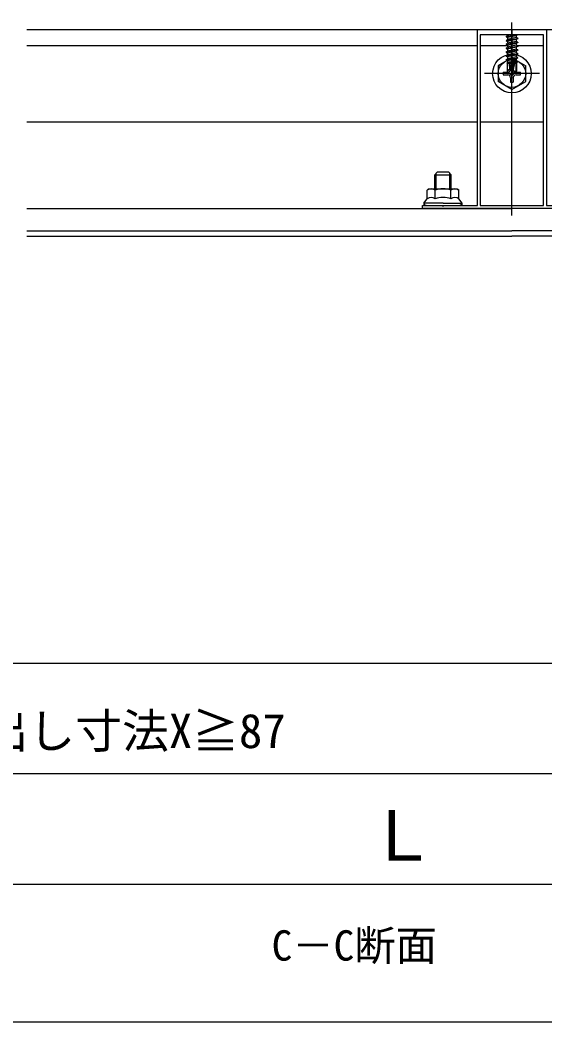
# Model space of a CAD drawing. Units: millimetres, scale not verified. Extents: x -875 to 875, y -1304 to 1297.
# Drawn here: x -407.5 to -217, y -1304.2 to -940.8 of the extents above; entities that cross this region are included whole.
import ezdxf
from ezdxf.enums import TextEntityAlignment as Align

# ---------------------------------------------------------------- set-up
doc = ezdxf.new("R2010")
doc.units = ezdxf.units.MM
doc.header["$LTSCALE"] = 8
for name, color, linetype in [('0-2_USER1', 3, 'Continuous'), ('0-3_YKK_11', 7, 'Continuous'), ('0-5_YKK_12', 2, 'Continuous'), ('0-6_YKK_13', 4, 'Continuous'), ('0-8_YKK_D', 6, 'Continuous'), ('0-9_YKK_ZWAK', 7, 'Continuous'), ('0-A_YSS_K', 3, 'Continuous')]:
    doc.layers.add(name, color=color, linetype=linetype)
doc.styles.add('ＭＳ ゴシック', font='')
doc.styles.get('ＭＳ ゴシック').set_extended_font_data('MS Gothic')

msp = doc.modelspace()

# ---------------------------------------------------------------- linework, layer by layer
at = {"layer": '0-3_YKK_11'}
for points in [[(-196.5, -1009.2), (-261.5, -1009.2), (-261.5, -1008), (-254.458, -1008), (-254.275, -1008.12), (-253.725, -1008.12), (-253.542, -1008), (-241.5, -1008), (-241.5, -944.2), (-229.458, -944.2), (-229.275, -944.32), (-228.725, -944.32), (-228.542, -944.2), (-216.5, -944.2), (-216.5, -1008), (-204.458, -1008), (-204.275, -1008.12), (-203.725, -1008.12), (-203.542, -1008), (-196.5, -1008)], [(-240.5, -946.2), (-240.5, -1008), (-217.5, -1008), (-217.5, -946.2)]]:
    msp.add_lwpolyline(points, close=True, dxfattribs=at)
at = {"layer": '0-5_YKK_12'}
for p, q in [((-229, -1011.7), (-229, -941.7)), ((-241.5, -950.2), (-404.997, -950.2)), ((-230.55, -950.2), (-240.5, -950.2)), ((-217.5, -950.2), (-226.987, -950.2)), ((-219, -960.2), (-239, -960.2)), ((-404.997, -977.7), (-241.5, -977.7)), ((-240.5, -977.7), (-217.5, -977.7)), ((-404.997, -1009.2), (-229, -1009.2)), ((-142.5, -1009.2), (-229, -1009.2)), ((-404.997, -1017.2), (-229, -1017.2)), ((-142.5, -1017.2), (-229, -1017.2)), ((-404.997, -1019.2), (-229, -1019.2)), ((13.469, -1019.2), (-229, -1019.2))]:
    msp.add_line(p, q, dxfattribs=at)
at = {"layer": '0-6_YKK_13'}
for p, q in [((-404.997, -944.2), (-142.2, -944.2)), ((-229, -944.2), (-229, -961.9)), ((-227.2, -946.2), (-231.1, -946.85)), ((-231.1, -946.75), (-227.8, -946.2)), ((-231.1, -946.75), (-230.55, -946.432)), ((-231.1, -946.75), (-231.1, -946.85)), ((-231.1, -946.85), (-230.55, -947.168)), ((-231.1, -948.15), (-226.9, -947.45)), ((-226.9, -947.55), (-231.1, -948.25)), ((-231.1, -948.15), (-230.55, -947.832)), ((-231.1, -948.15), (-231.1, -948.25)), ((-231.1, -948.25), (-230.55, -948.568)), ((-229.521, -946.2), (-230.55, -946.432)), ((-230.55, -946.2), (-230.55, -946.432)), ((-227.45, -947.132), (-230.55, -947.832)), ((-230.55, -947.168), (-230.55, -947.832)), ((-227.45, -946.468), (-227.45, -947.132)), ((-226.9, -947.45), (-227.45, -947.132)), ((-227.45, -947.868), (-227.45, -948.532)), ((-226.9, -947.45), (-226.9, -947.55)), ((-231.1, -949.55), (-226.9, -948.85)), ((-226.9, -948.95), (-231.1, -949.65)), ((-231.1, -949.55), (-230.55, -949.232)), ((-231.1, -949.55), (-231.1, -949.65)), ((-231.1, -949.65), (-230.55, -949.968)), ((-231.1, -950.95), (-226.9, -950.25)), ((-226.9, -950.35), (-231.1, -951.05)), ((-231.1, -950.95), (-230.55, -950.632)), ((-231.1, -950.95), (-231.1, -951.05)), ((-231.1, -951.05), (-230.55, -951.368)), ((-231.1, -952.35), (-226.9, -951.65)), ((-226.9, -951.75), (-231.1, -952.45)), ((-231.1, -952.35), (-230.55, -952.032)), ((-227.45, -948.532), (-230.55, -949.232)), ((-230.55, -948.568), (-230.55, -949.232)), ((-227.45, -949.932), (-230.55, -950.632)), ((-230.55, -949.968), (-230.55, -950.632)), ((-227.45, -951.332), (-230.55, -952.032)), ((-230.55, -951.368), (-230.55, -952.032)), ((-226.9, -948.85), (-227.45, -948.532)), ((-227.45, -949.268), (-227.45, -949.932)), ((-226.9, -950.25), (-227.45, -949.932)), ((-227.45, -950.668), (-227.45, -951.332)), ((-226.9, -951.65), (-227.45, -951.332)), ((-227.45, -952.068), (-227.45, -952.732)), ((-226.9, -948.85), (-226.9, -948.95)), ((-226.9, -950.25), (-226.9, -950.35)), ((-226.9, -951.65), (-226.9, -951.75)), ((-229, -954.45), (-234, -957.337)), ((-231.1, -952.35), (-231.1, -952.45)), ((-231.1, -952.45), (-230.55, -952.768)), ((-231.1, -953.75), (-226.9, -953.05)), ((-226.9, -953.15), (-231.1, -953.85)), ((-231.1, -953.75), (-230.55, -953.432)), ((-231.1, -953.75), (-231.1, -953.85)), ((-231.1, -953.85), (-230.55, -954.168)), ((-231.1, -955.15), (-226.9, -954.45)), ((-227.96, -954.727), (-231.1, -955.25)), ((-231.1, -955.15), (-230.55, -954.832)), ((-231.1, -955.15), (-231.1, -955.25)), ((-231.1, -955.25), (-230.55, -955.568)), ((-227.45, -952.732), (-230.55, -953.432)), ((-230.55, -952.768), (-230.55, -953.432)), ((-227.45, -954.132), (-230.55, -954.832)), ((-230.55, -954.168), (-230.55, -954.832)), ((-228.116, -955.018), (-230.55, -955.568)), ((-230.55, -955.568), (-230.55, -956.232)), ((-228.261, -955.716), (-230.55, -956.232)), ((-229, -954.45), (-224, -957.337)), ((-228.09, -954.893), (-229, -959.278)), ((-227.668, -954.777), (-228.85, -960.476)), ((-226.9, -954.55), (-227.814, -954.702)), ((-227.45, -955.532), (-227.603, -955.567)), ((-227.6, -954.948), (-227.6, -959.226)), ((-226.9, -953.05), (-227.45, -952.732)), ((-227.45, -953.468), (-227.45, -954.132)), ((-226.9, -954.45), (-227.45, -954.132)), ((-227.45, -954.868), (-227.45, -955.532)), ((-227, -955.792), (-227.45, -955.532)), ((-226.9, -953.05), (-226.9, -953.15)), ((-226.9, -954.45), (-226.9, -954.55)), ((-234, -957.337), (-234, -963.063)), ((-228.322, -956.01), (-230.9, -956.435)), ((-230.9, -956.435), (-230.55, -956.232)), ((-230.7, -956.529), (-230.9, -956.435)), ((-230.7, -956.5), (-230.7, -959.35)), ((-228.424, -956.5), (-230.7, -956.5)), ((-229.743, -958.547), (-230.7, -959.35)), ((-229.15, -960.9), (-230.7, -959.35)), ((-228.382, -956.276), (-229.534, -956.5)), ((-229.5, -957.05), (-229.5, -958.7)), ((-228.5, -957.05), (-229.5, -957.05)), ((-229, -959.278), (-229.15, -960.9)), ((-229, -959.278), (-229, -960.9)), ((-227.6, -959.226), (-228.85, -960.476)), ((-228.85, -960.9), (-227.3, -959.35)), ((-228.5, -957.05), (-228.5, -958.7)), ((-228.421, -956.487), (-228.479, -956.5)), ((-227, -955.792), (-227.6, -955.891)), ((-227, -956.008), (-227.6, -956.124)), ((-227.3, -956.5), (-227.6, -956.5)), ((-227.3, -959.35), (-227.6, -959.226)), ((-227.3, -956.181), (-227.3, -959.35)), ((-227, -955.792), (-227, -956.008)), ((-224, -963.063), (-224, -957.337)), ((-232.15, -959.7), (-230.5, -959.7)), ((-232.15, -959.7), (-232.15, -960.7)), ((-232.15, -960.7), (-230.5, -960.7)), ((-229.5, -961.7), (-229.5, -963.35)), ((-229.15, -960.9), (-228.85, -960.9)), ((-228.85, -960.476), (-228.85, -960.9)), ((-228.5, -961.7), (-228.5, -963.35)), ((-227.5, -959.7), (-225.85, -959.7)), ((-227.5, -960.7), (-225.85, -960.7)), ((-225.85, -960.7), (-225.85, -959.7)), ((-229, -965.95), (-234, -963.063)), ((-229.5, -963.35), (-228.5, -963.35)), ((-229, -965.95), (-224, -963.063)), ((-257, -996.9), (-251, -996.9)), ((-256.46, -1002), (-256.46, -996.36)), ((-251.54, -1002), (-251.54, -996.36)), ((-259, -1002), (-259.774, -1002.447)), ((-259.774, -1005.6), (-259.774, -1002.447)), ((-259, -1002), (-249, -1002)), ((-256.887, -1005.6), (-256.887, -1002.447)), ((-251.113, -1005.6), (-251.113, -1002.447)), ((-249, -1002), (-248.226, -1002.447)), ((-248.226, -1005.6), (-248.226, -1002.447)), ((-261, -1007.2), (-259.774, -1005.6)), ((-247, -1007.2), (-248.226, -1005.6)), ((-261, -1007.2), (-261, -1008)), ((-254, -1007.2), (-261, -1007.2)), ((-261, -1008), (-247, -1008)), ((-254, -1007.2), (-247, -1007.2)), ((-247, -1008), (-247, -1007.2))]:
    msp.add_line(p, q, dxfattribs=at)
for points in [[(-226.987, -946.2), (-227.45, -946.468), (-230.55, -947.168)], [(-226.9, -947.55), (-227.45, -947.868), (-230.55, -948.568)], [(-226.9, -948.95), (-227.45, -949.268), (-230.55, -949.968)], [(-226.9, -950.35), (-227.45, -950.668), (-230.55, -951.368)], [(-226.9, -951.75), (-227.45, -952.068), (-230.55, -952.768)], [(-226.9, -953.15), (-227.45, -953.468), (-230.55, -954.168)], [(-226.9, -954.55), (-227.45, -954.868), (-227.604, -954.902)], [(-229, -959.278), (-229.743, -958.547), (-229.9, -956.5)], [(-227, -956.008), (-227.45, -956.268), (-227.6, -956.301)], [(-257, -1002), (-257, -996.9), (-256, -995.9), (-252, -995.9)], [(-251, -1002), (-251, -996.9), (-252, -995.9)]]:
    msp.add_lwpolyline(points, dxfattribs=at)
for radius in [7, 5]:
    msp.add_circle((-229, -960.2), radius, dxfattribs=at)
for centre, radius, start, end in [((-227.848, -954.948), 0.248, 0, 167.19096), ((-230.5, -958.7), 1, 270, 0), ((-227.5, -958.7), 1, 180, 270), ((-230.5, -961.7), 1, 0, 90), ((-227.5, -961.7), 1, 90, 180), ((-258.33, -1004.556), 2.556, 55.61575, 124.38425), ((-254, -1011.553), 9.553, 90, 107.58795), ((-254, -1011.553), 9.553, 72.41205, 90), ((-249.67, -1004.556), 2.556, 55.61575, 124.38425), ((-258.33, -1007.709), 2.556, 55.61575, 124.38425), ((-254, -1014.707), 9.553, 90, 107.58795), ((-254, -1014.707), 9.553, 72.41205, 90), ((-249.67, -1007.709), 2.556, 55.61575, 124.38425)]:
    msp.add_arc(centre, radius, start, end, dxfattribs=at)
for centre, major_axis, start_param, end_param in [((-259.5, -1007.2), (1.5, 0), 3.1415927, 4.712389), ((-248.5, -1007.2), (-1.5, 0), 1.5707963, 3.1415927)]:
    msp.add_ellipse(centre, major_axis=major_axis, ratio=0.533333, start_param=start_param, end_param=end_param, dxfattribs=at)
at = {"layer": '0-8_YKK_D'}
for p, q in [((-142.5, -1214.2), (-567.5, -1214.2)), ((-550, -1254.2), (13.469, -1254.2))]:
    msp.add_line(p, q, dxfattribs=at)
at = {"layer": '0-9_YKK_ZWAK'}
msp.add_lwpolyline([(-875, -1304.2), (875, -1304.2), (875, 1245.8)], dxfattribs=at)
at = {"layer": '0-A_YSS_K'}
msp.add_line((13.469, -1174.2), (-755.048, -1174.2), dxfattribs=at)

# ---------------------------------------------------------------- texts
at = {"layer": '0-2_USER1', "style": 'ＭＳ ゴシック'}
msp.add_text('C－C断面', height=11, dxfattribs=at).set_placement((-316.193, -1285.245), align=Align.BOTTOM_LEFT)
at = {"layer": '0-8_YKK_D', "style": 'ＭＳ ゴシック'}
for s, height, p in [('張り出し寸法X≧87', 12.46, (-455.455, -1208.592)), ('Ｌ', 18.33, (-281.334, -1251.2))]:
    msp.add_text(s, height=height, dxfattribs=at).set_placement(p, align=Align.BOTTOM_LEFT)

doc.saveas('drawing.dxf')
